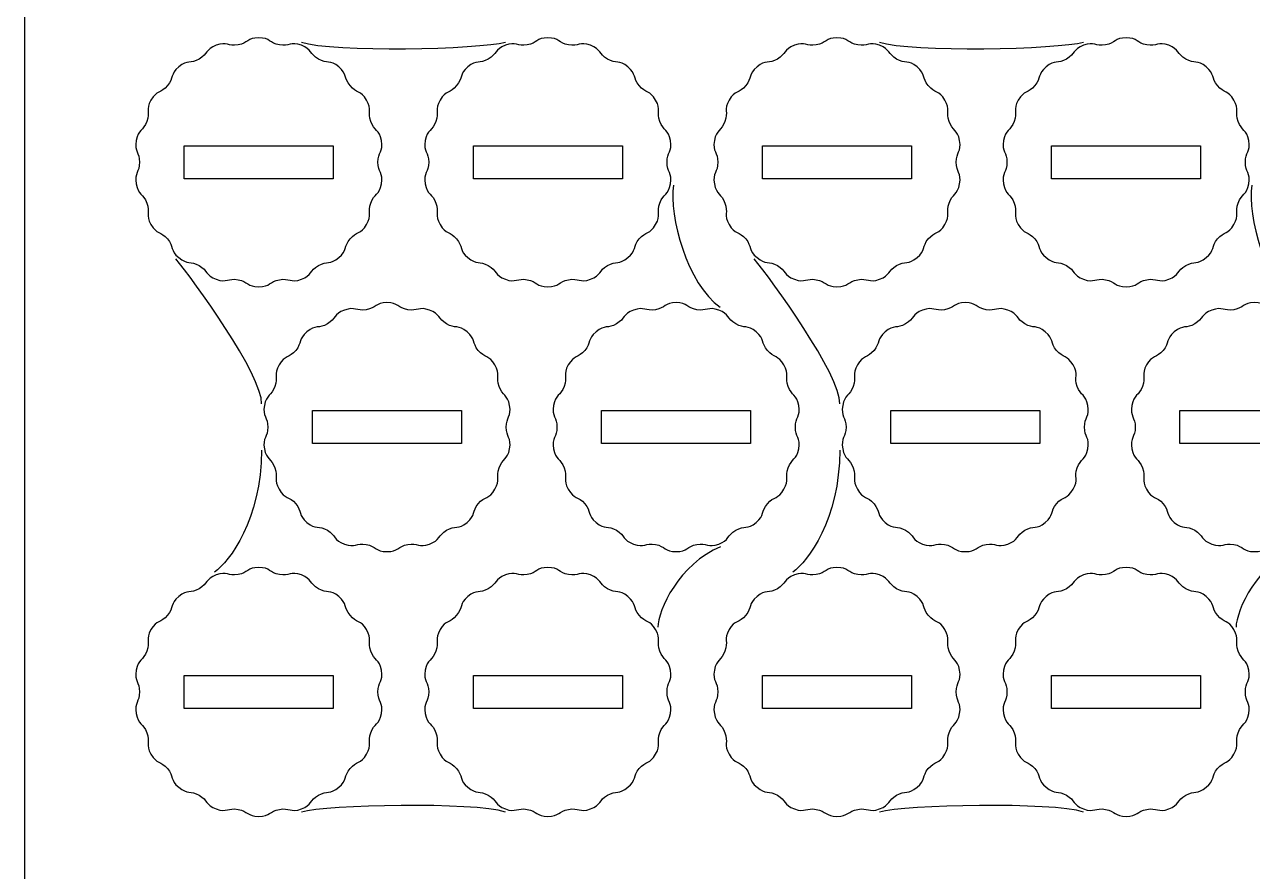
# Model space of a CAD drawing. Extents: x 0 to 250, y 0 to 300.
# Drawn here: x 0 to 115.4, y 89.5 to 169.1 of the extents above; entities that cross this region are included whole.
import ezdxf

# ---------------------------------------------------------------- set-up
doc = ezdxf.new("R2010")
doc.units = 0
doc.header["$MEASUREMENT"] = 0
doc.layers.add('DEFAULT', color=7, linetype='CONTINUOUS')

msp = doc.modelspace()

# ---------------------------------------------------------------- linework, layer by layer
at = {"layer": 'DEFAULT', "color": 1}
for points in [[(29.05, 154.61), (15.05, 154.61), (15.05, 157.71), (29.05, 157.71)], [(56.21, 154.61), (42.21, 154.61), (42.21, 157.71), (56.21, 157.71)], [(83.37, 154.61), (69.37, 154.61), (69.37, 157.71), (83.37, 157.71)], [(110.52, 154.61), (96.52, 154.61), (96.52, 157.71), (110.52, 157.71)], [(41.1, 129.73), (27.1, 129.73), (27.1, 132.83), (41.1, 132.83)], [(68.25, 129.73), (54.25, 129.73), (54.25, 132.83), (68.25, 132.83)], [(95.41, 129.73), (81.41, 129.73), (81.41, 132.83), (95.41, 132.83)], [(122.57, 129.73), (108.57, 129.73), (108.57, 132.83), (122.57, 132.83)], [(29.05, 104.86), (15.05, 104.86), (15.05, 107.96), (29.05, 107.96)], [(56.21, 104.86), (42.21, 104.86), (42.21, 107.96), (56.21, 107.96)], [(83.37, 104.86), (69.37, 104.86), (69.37, 107.96), (83.37, 107.96)], [(110.52, 104.86), (96.52, 104.86), (96.52, 107.96), (110.52, 107.96)]]:
    msp.add_lwpolyline(points, close=True, dxfattribs=at)
for points, knots in [([(240.05, 0.05), (163.38, 0.05), (86.72, 0.05), (10.05, 0.05), (4.53, 0.05), (0.05, 4.53), (0.05, 10.05), (0.05, 103.38), (0.05, 196.72), (0.05, 290.05), (0.05, 295.57), (4.53, 300.05), (10.05, 300.05), (86.72, 300.05), (163.38, 300.05), (240.05, 300.05), (245.57, 300.05), (250.05, 295.57), (250.05, 290.05), (250.05, 196.72), (250.05, 103.38), (250.05, 10.05), (250.05, 4.53), (245.57, 0.05), (240.05, 0.05)], [0, 0, 0, 0, 651.968, 651.968, 651.968, 652.968, 652.968, 652.968, 1446.668, 1446.668, 1446.668, 1447.668, 1447.668, 1447.668, 2099.636, 2099.636, 2099.636, 2100.636, 2100.636, 2100.636, 2894.336, 2894.336, 2894.336, 2895.336, 2895.336, 2895.336, 2895.336]), ([(33.24, 156.16), (33.24, 155.2), (33.75, 155.19), (33.57, 154.13), (33.38, 153.07), (32.9, 153.23), (32.57, 152.33), (32.24, 151.43), (32.72, 151.24), (32.18, 150.31), (31.64, 149.38), (31.24, 149.69), (30.62, 148.96), (30.01, 148.23), (30.39, 147.89), (29.56, 147.2), (28.74, 146.51), (28.47, 146.94), (27.65, 146.46), (26.82, 145.98), (27.06, 145.54), (26.05, 145.17), (25.04, 144.8), (24.93, 145.3), (23.99, 145.13), (23.05, 144.97), (23.12, 144.46), (22.05, 144.46), (20.97, 144.46), (21.05, 144.97), (20.1, 145.13), (19.16, 145.3), (19.06, 144.8), (18.05, 145.17), (17.04, 145.54), (17.28, 145.98), (16.45, 146.46), (15.62, 146.94), (15.35, 146.51), (14.53, 147.2), (13.71, 147.89), (14.08, 148.23), (13.47, 148.96), (12.86, 149.69), (12.46, 149.38), (11.92, 150.31), (11.38, 151.24), (11.86, 151.43), (11.53, 152.33), (11.2, 153.23), (10.72, 153.07), (10.53, 154.13), (10.35, 155.19), (10.85, 155.2), (10.85, 156.16), (10.85, 157.11), (10.35, 157.13), (10.53, 158.19), (10.72, 159.25), (11.2, 159.09), (11.53, 159.99), (11.86, 160.89), (11.38, 161.07), (11.92, 162), (12.46, 162.94), (12.86, 162.62), (13.47, 163.36), (14.08, 164.09), (13.71, 164.42), (14.53, 165.12), (15.35, 165.81), (15.62, 165.38), (16.45, 165.85), (17.28, 166.33), (17.04, 166.78), (18.05, 167.15), (19.06, 167.51), (19.16, 167.02), (20.1, 167.18), (21.05, 167.35), (20.97, 167.85), (22.05, 167.85), (23.12, 167.85), (23.05, 167.35), (23.99, 167.18), (24.93, 167.02), (25.04, 167.51), (26.05, 167.15), (27.06, 166.78), (26.82, 166.33), (27.65, 165.85), (28.47, 165.38), (28.74, 165.81), (29.56, 165.12), (30.39, 164.42), (30.01, 164.09), (30.62, 163.36), (31.24, 162.62), (31.64, 162.94), (32.18, 162), (32.72, 161.07), (32.24, 160.89), (32.57, 159.99), (32.9, 159.09), (33.38, 159.25), (33.57, 158.19), (33.75, 157.13), (33.24, 157.11), (33.24, 156.16)], [1, 1, 1, 1, 2, 2, 2, 3, 3, 3, 4, 4, 4, 5, 5, 5, 6, 6, 6, 7, 7, 7, 8, 8, 8, 9, 9, 9, 10, 10, 10, 11, 11, 11, 12, 12, 12, 13.01, 13.01, 13.01, 14.01, 14.01, 14.01, 15.01, 15.01, 15.01, 16.01, 16.01, 16.01, 17.01, 17.01, 17.01, 18.01, 18.01, 18.01, 19.01, 19.01, 19.01, 20.01, 20.01, 20.01, 21.01, 21.01, 21.01, 22.01, 22.01, 22.01, 23.01, 23.01, 23.01, 24.01, 24.01, 24.01, 25.01, 25.01, 25.01, 26.01, 26.01, 26.01, 27.01, 27.01, 27.01, 28.01, 28.01, 28.01, 29.01, 29.01, 29.01, 30.01, 30.01, 30.01, 31.01, 31.01, 31.01, 32.01, 32.01, 32.01, 33.01, 33.01, 33.01, 34.01, 34.01, 34.01, 35.01, 35.01, 35.01, 36.01, 36.01, 36.01, 37.01, 37.01, 37.01, 37.01]), ([(60.4, 156.16), (60.4, 155.2), (60.91, 155.19), (60.72, 154.13), (60.54, 153.07), (60.05, 153.23), (59.73, 152.33), (59.4, 151.43), (59.87, 151.24), (59.33, 150.31), (58.8, 149.38), (58.4, 149.69), (57.78, 148.96), (57.17, 148.23), (57.55, 147.89), (56.72, 147.2), (55.9, 146.51), (55.63, 146.94), (54.8, 146.46), (53.98, 145.98), (54.22, 145.54), (53.21, 145.17), (52.2, 144.8), (52.09, 145.3), (51.15, 145.13), (50.21, 144.97), (50.28, 144.46), (49.21, 144.46), (48.13, 144.46), (48.2, 144.97), (47.26, 145.13), (46.32, 145.3), (46.22, 144.8), (45.21, 145.17), (44.2, 145.54), (44.44, 145.98), (43.61, 146.46), (42.78, 146.94), (42.51, 146.51), (41.69, 147.2), (40.87, 147.89), (41.24, 148.23), (40.63, 148.96), (40.02, 149.69), (39.62, 149.38), (39.08, 150.31), (38.54, 151.24), (39.01, 151.43), (38.69, 152.33), (38.36, 153.23), (37.87, 153.07), (37.69, 154.13), (37.5, 155.19), (38.01, 155.2), (38.01, 156.16), (38.01, 157.11), (37.5, 157.13), (37.69, 158.19), (37.87, 159.25), (38.36, 159.09), (38.69, 159.99), (39.01, 160.89), (38.54, 161.07), (39.08, 162), (39.62, 162.94), (40.02, 162.62), (40.63, 163.36), (41.24, 164.09), (40.87, 164.42), (41.69, 165.12), (42.51, 165.81), (42.78, 165.38), (43.61, 165.85), (44.44, 166.33), (44.2, 166.78), (45.21, 167.15), (46.22, 167.51), (46.32, 167.02), (47.26, 167.18), (48.2, 167.35), (48.13, 167.85), (49.21, 167.85), (50.28, 167.85), (50.21, 167.35), (51.15, 167.18), (52.09, 167.02), (52.2, 167.51), (53.21, 167.15), (54.22, 166.78), (53.98, 166.33), (54.8, 165.85), (55.63, 165.38), (55.9, 165.81), (56.72, 165.12), (57.55, 164.42), (57.17, 164.09), (57.78, 163.36), (58.4, 162.62), (58.8, 162.94), (59.33, 162), (59.87, 161.07), (59.4, 160.89), (59.73, 159.99), (60.05, 159.09), (60.54, 159.25), (60.72, 158.19), (60.91, 157.13), (60.4, 157.11), (60.4, 156.16)], [1, 1, 1, 1, 2, 2, 2, 3, 3, 3, 4, 4, 4, 5, 5, 5, 6, 6, 6, 7, 7, 7, 8, 8, 8, 9, 9, 9, 10, 10, 10, 11, 11, 11, 12, 12, 12, 13.01, 13.01, 13.01, 14.01, 14.01, 14.01, 15.01, 15.01, 15.01, 16.01, 16.01, 16.01, 17.01, 17.01, 17.01, 18.01, 18.01, 18.01, 19.01, 19.01, 19.01, 20.01, 20.01, 20.01, 21.01, 21.01, 21.01, 22.01, 22.01, 22.01, 23.01, 23.01, 23.01, 24.01, 24.01, 24.01, 25.01, 25.01, 25.01, 26.01, 26.01, 26.01, 27.01, 27.01, 27.01, 28.01, 28.01, 28.01, 29.01, 29.01, 29.01, 30.01, 30.01, 30.01, 31.01, 31.01, 31.01, 32.01, 32.01, 32.01, 33.01, 33.01, 33.01, 34.01, 34.01, 34.01, 35.01, 35.01, 35.01, 36.01, 36.01, 36.01, 37.01, 37.01, 37.01, 37.01]), ([(87.56, 156.16), (87.56, 155.2), (88.07, 155.19), (87.88, 154.13), (87.7, 153.07), (87.21, 153.23), (86.89, 152.33), (86.56, 151.43), (87.03, 151.24), (86.49, 150.31), (85.96, 149.38), (85.56, 149.69), (84.94, 148.96), (84.33, 148.23), (84.71, 147.89), (83.88, 147.2), (83.06, 146.51), (82.79, 146.94), (81.96, 146.46), (81.13, 145.98), (81.37, 145.54), (80.36, 145.17), (79.36, 144.8), (79.25, 145.3), (78.31, 145.13), (77.37, 144.97), (77.44, 144.46), (76.36, 144.46), (75.29, 144.46), (75.36, 144.97), (74.42, 145.13), (73.48, 145.3), (73.38, 144.8), (72.36, 145.17), (71.35, 145.54), (71.59, 145.98), (70.77, 146.46), (69.94, 146.94), (69.67, 146.51), (68.85, 147.2), (68.02, 147.89), (68.4, 148.23), (67.79, 148.96), (67.17, 149.69), (66.78, 149.38), (66.24, 150.31), (65.7, 151.24), (66.17, 151.43), (65.84, 152.33), (65.52, 153.23), (65.03, 153.07), (64.85, 154.13), (64.66, 155.19), (65.17, 155.2), (65.17, 156.16), (65.17, 157.11), (64.66, 157.13), (64.85, 158.19), (65.03, 159.25), (65.52, 159.09), (65.84, 159.99), (66.17, 160.89), (65.7, 161.07), (66.24, 162), (66.78, 162.94), (67.17, 162.62), (67.79, 163.36), (68.4, 164.09), (68.02, 164.42), (68.85, 165.12), (69.67, 165.81), (69.94, 165.38), (70.77, 165.85), (71.59, 166.33), (71.35, 166.78), (72.36, 167.15), (73.38, 167.51), (73.48, 167.02), (74.42, 167.18), (75.36, 167.35), (75.29, 167.85), (76.36, 167.85), (77.44, 167.85), (77.37, 167.35), (78.31, 167.18), (79.25, 167.02), (79.36, 167.51), (80.36, 167.15), (81.37, 166.78), (81.13, 166.33), (81.96, 165.85), (82.79, 165.38), (83.06, 165.81), (83.88, 165.12), (84.71, 164.42), (84.33, 164.09), (84.94, 163.36), (85.56, 162.62), (85.96, 162.94), (86.49, 162), (87.03, 161.07), (86.56, 160.89), (86.89, 159.99), (87.21, 159.09), (87.7, 159.25), (87.88, 158.19), (88.07, 157.13), (87.56, 157.11), (87.56, 156.16)], [1, 1, 1, 1, 2, 2, 2, 3, 3, 3, 4, 4, 4, 5, 5, 5, 6, 6, 6, 7, 7, 7, 8, 8, 8, 9, 9, 9, 10, 10, 10, 11, 11, 11, 12, 12, 12, 13.01, 13.01, 13.01, 14.01, 14.01, 14.01, 15.01, 15.01, 15.01, 16.01, 16.01, 16.01, 17.01, 17.01, 17.01, 18.01, 18.01, 18.01, 19.01, 19.01, 19.01, 20.01, 20.01, 20.01, 21.01, 21.01, 21.01, 22.01, 22.01, 22.01, 23.01, 23.01, 23.01, 24.01, 24.01, 24.01, 25.01, 25.01, 25.01, 26.01, 26.01, 26.01, 27.01, 27.01, 27.01, 28.01, 28.01, 28.01, 29.01, 29.01, 29.01, 30.01, 30.01, 30.01, 31.01, 31.01, 31.01, 32.01, 32.01, 32.01, 33.01, 33.01, 33.01, 34.01, 34.01, 34.01, 35.01, 35.01, 35.01, 36.01, 36.01, 36.01, 37.01, 37.01, 37.01, 37.01]), ([(114.72, 156.16), (114.72, 155.2), (115.23, 155.19), (115.04, 154.13), (114.85, 153.07), (114.37, 153.23), (114.05, 152.33), (113.72, 151.43), (114.19, 151.24), (113.65, 150.31), (113.11, 149.38), (112.72, 149.69), (112.1, 148.96), (111.49, 148.23), (111.87, 147.89), (111.04, 147.2), (110.22, 146.51), (109.95, 146.94), (109.12, 146.46), (108.29, 145.98), (108.53, 145.54), (107.52, 145.17), (106.51, 144.8), (106.41, 145.3), (105.47, 145.13), (104.52, 144.97), (104.6, 144.46), (103.52, 144.46), (102.45, 144.46), (102.52, 144.97), (101.58, 145.13), (100.64, 145.3), (100.53, 144.8), (99.52, 145.17), (98.51, 145.54), (98.75, 145.98), (97.92, 146.46), (97.1, 146.94), (96.83, 146.51), (96.01, 147.2), (95.18, 147.89), (95.56, 148.23), (94.95, 148.96), (94.33, 149.69), (93.93, 149.38), (93.39, 150.31), (92.86, 151.24), (93.33, 151.43), (93, 152.33), (92.68, 153.23), (92.19, 153.07), (92.01, 154.13), (91.82, 155.19), (92.33, 155.2), (92.33, 156.16), (92.33, 157.11), (91.82, 157.13), (92.01, 158.19), (92.19, 159.25), (92.68, 159.09), (93, 159.99), (93.33, 160.89), (92.86, 161.07), (93.39, 162), (93.93, 162.94), (94.33, 162.62), (94.95, 163.36), (95.56, 164.09), (95.18, 164.42), (96.01, 165.12), (96.83, 165.81), (97.1, 165.38), (97.92, 165.85), (98.75, 166.33), (98.51, 166.78), (99.52, 167.15), (100.53, 167.51), (100.64, 167.02), (101.58, 167.18), (102.52, 167.35), (102.45, 167.85), (103.52, 167.85), (104.6, 167.85), (104.52, 167.35), (105.47, 167.18), (106.41, 167.02), (106.51, 167.51), (107.52, 167.15), (108.53, 166.78), (108.29, 166.33), (109.12, 165.85), (109.95, 165.38), (110.22, 165.81), (111.04, 165.12), (111.87, 164.42), (111.49, 164.09), (112.1, 163.36), (112.72, 162.62), (113.11, 162.94), (113.65, 162), (114.19, 161.07), (113.72, 160.89), (114.05, 159.99), (114.37, 159.09), (114.85, 159.25), (115.04, 158.19), (115.23, 157.13), (114.72, 157.11), (114.72, 156.16)], [1, 1, 1, 1, 2, 2, 2, 3, 3, 3, 4, 4, 4, 5, 5, 5, 6, 6, 6, 7, 7, 7, 8, 8, 8, 9, 9, 9, 10, 10, 10, 11, 11, 11, 12, 12, 12, 13.01, 13.01, 13.01, 14.01, 14.01, 14.01, 15.01, 15.01, 15.01, 16.01, 16.01, 16.01, 17.01, 17.01, 17.01, 18.01, 18.01, 18.01, 19.01, 19.01, 19.01, 20.01, 20.01, 20.01, 21.01, 21.01, 21.01, 22.01, 22.01, 22.01, 23.01, 23.01, 23.01, 24.01, 24.01, 24.01, 25.01, 25.01, 25.01, 26.01, 26.01, 26.01, 27.01, 27.01, 27.01, 28.01, 28.01, 28.01, 29.01, 29.01, 29.01, 30.01, 30.01, 30.01, 31.01, 31.01, 31.01, 32.01, 32.01, 32.01, 33.01, 33.01, 33.01, 34.01, 34.01, 34.01, 35.01, 35.01, 35.01, 36.01, 36.01, 36.01, 37.01, 37.01, 37.01, 37.01]), ([(45.29, 131.28), (45.29, 130.33), (45.8, 130.31), (45.61, 129.25), (45.43, 128.19), (44.94, 128.35), (44.62, 127.45), (44.29, 126.55), (44.76, 126.37), (44.22, 125.44), (43.69, 124.5), (43.29, 124.82), (42.67, 124.09), (42.06, 123.35), (42.44, 123.02), (41.61, 122.32), (40.79, 121.63), (40.52, 122.07), (39.69, 121.59), (38.86, 121.11), (39.1, 120.66), (38.09, 120.3), (37.09, 119.92), (36.98, 120.42), (36.04, 120.26), (35.1, 120.09), (35.17, 119.59), (34.09, 119.59), (33.02, 119.59), (33.09, 120.09), (32.15, 120.26), (31.21, 120.42), (31.11, 119.92), (30.09, 120.29), (29.08, 120.66), (29.32, 121.11), (28.5, 121.59), (27.67, 122.07), (27.4, 121.63), (26.58, 122.32), (25.75, 123.02), (26.13, 123.35), (25.52, 124.09), (24.9, 124.82), (24.51, 124.5), (23.97, 125.44), (23.43, 126.37), (23.9, 126.55), (23.57, 127.45), (23.25, 128.35), (22.76, 128.19), (22.58, 129.25), (22.39, 130.31), (22.9, 130.33), (22.9, 131.28), (22.9, 132.24), (22.39, 132.25), (22.58, 133.31), (22.76, 134.37), (23.25, 134.21), (23.57, 135.11), (23.9, 136.01), (23.43, 136.2), (23.97, 137.13), (24.51, 138.06), (24.9, 137.75), (25.52, 138.48), (26.13, 139.21), (25.75, 139.55), (26.58, 140.24), (27.4, 140.93), (27.67, 140.5), (28.5, 140.98), (29.32, 141.46), (29.08, 141.91), (30.09, 142.27), (31.11, 142.64), (31.21, 142.14), (32.15, 142.31), (33.09, 142.47), (33.02, 142.98), (34.09, 142.98), (35.17, 142.98), (35.1, 142.47), (36.04, 142.31), (36.98, 142.14), (37.09, 142.64), (38.09, 142.27), (39.1, 141.91), (38.86, 141.46), (39.69, 140.98), (40.52, 140.5), (40.79, 140.93), (41.61, 140.24), (42.44, 139.55), (42.06, 139.21), (42.67, 138.48), (43.29, 137.75), (43.69, 138.06), (44.22, 137.13), (44.76, 136.2), (44.29, 136.01), (44.62, 135.11), (44.94, 134.21), (45.43, 134.37), (45.61, 133.31), (45.8, 132.25), (45.29, 132.24), (45.29, 131.28)], [1, 1, 1, 1, 2, 2, 2, 3, 3, 3, 4, 4, 4, 5, 5, 5, 6, 6, 6, 7, 7, 7, 8, 8, 8, 9, 9, 9, 10, 10, 10, 11, 11, 11, 12, 12, 12, 13.01, 13.01, 13.01, 14.01, 14.01, 14.01, 15.01, 15.01, 15.01, 16.01, 16.01, 16.01, 17.01, 17.01, 17.01, 18.01, 18.01, 18.01, 19.01, 19.01, 19.01, 20.01, 20.01, 20.01, 21.01, 21.01, 21.01, 22.01, 22.01, 22.01, 23.01, 23.01, 23.01, 24.01, 24.01, 24.01, 25.01, 25.01, 25.01, 26.01, 26.01, 26.01, 27.01, 27.01, 27.01, 28.01, 28.01, 28.01, 29.01, 29.01, 29.01, 30.01, 30.01, 30.01, 31.01, 31.01, 31.01, 32.01, 32.01, 32.01, 33.01, 33.01, 33.01, 34.01, 34.01, 34.01, 35.01, 35.01, 35.01, 36.01, 36.01, 36.01, 37.01, 37.01, 37.01, 37.01]), ([(72.45, 131.28), (72.45, 130.33), (72.96, 130.31), (72.77, 129.25), (72.58, 128.19), (72.1, 128.35), (71.78, 127.45), (71.45, 126.55), (71.92, 126.37), (71.38, 125.44), (70.84, 124.5), (70.45, 124.82), (69.83, 124.09), (69.21, 123.35), (69.6, 123.02), (68.77, 122.32), (67.95, 121.63), (67.68, 122.07), (66.85, 121.59), (66.02, 121.11), (66.26, 120.66), (65.25, 120.3), (64.24, 119.92), (64.14, 120.42), (63.2, 120.26), (62.25, 120.09), (62.33, 119.59), (61.25, 119.59), (60.18, 119.59), (60.25, 120.09), (59.31, 120.26), (58.37, 120.42), (58.26, 119.92), (57.25, 120.29), (56.24, 120.66), (56.48, 121.11), (55.65, 121.59), (54.83, 122.07), (54.56, 121.63), (53.73, 122.32), (52.91, 123.02), (53.29, 123.35), (52.68, 124.09), (52.06, 124.82), (51.66, 124.5), (51.12, 125.44), (50.59, 126.37), (51.06, 126.55), (50.73, 127.45), (50.4, 128.35), (49.92, 128.19), (49.74, 129.25), (49.55, 130.31), (50.06, 130.33), (50.06, 131.28), (50.06, 132.24), (49.55, 132.25), (49.74, 133.31), (49.92, 134.37), (50.4, 134.21), (50.73, 135.11), (51.06, 136.01), (50.59, 136.2), (51.12, 137.13), (51.66, 138.06), (52.06, 137.75), (52.68, 138.48), (53.29, 139.21), (52.91, 139.55), (53.73, 140.24), (54.56, 140.93), (54.83, 140.5), (55.65, 140.98), (56.48, 141.46), (56.24, 141.91), (57.25, 142.27), (58.26, 142.64), (58.37, 142.14), (59.31, 142.31), (60.25, 142.47), (60.18, 142.98), (61.25, 142.98), (62.33, 142.98), (62.25, 142.47), (63.2, 142.31), (64.14, 142.14), (64.24, 142.64), (65.25, 142.27), (66.26, 141.91), (66.02, 141.46), (66.85, 140.98), (67.68, 140.5), (67.95, 140.93), (68.77, 140.24), (69.6, 139.55), (69.21, 139.21), (69.83, 138.48), (70.45, 137.75), (70.84, 138.06), (71.38, 137.13), (71.92, 136.2), (71.45, 136.01), (71.78, 135.11), (72.1, 134.21), (72.58, 134.37), (72.77, 133.31), (72.96, 132.25), (72.45, 132.24), (72.45, 131.28)], [1, 1, 1, 1, 2, 2, 2, 3, 3, 3, 4, 4, 4, 5, 5, 5, 6, 6, 6, 7, 7, 7, 8, 8, 8, 9, 9, 9, 10, 10, 10, 11, 11, 11, 12, 12, 12, 13.01, 13.01, 13.01, 14.01, 14.01, 14.01, 15.01, 15.01, 15.01, 16.01, 16.01, 16.01, 17.01, 17.01, 17.01, 18.01, 18.01, 18.01, 19.01, 19.01, 19.01, 20.01, 20.01, 20.01, 21.01, 21.01, 21.01, 22.01, 22.01, 22.01, 23.01, 23.01, 23.01, 24.01, 24.01, 24.01, 25.01, 25.01, 25.01, 26.01, 26.01, 26.01, 27.01, 27.01, 27.01, 28.01, 28.01, 28.01, 29.01, 29.01, 29.01, 30.01, 30.01, 30.01, 31.01, 31.01, 31.01, 32.01, 32.01, 32.01, 33.01, 33.01, 33.01, 34.01, 34.01, 34.01, 35.01, 35.01, 35.01, 36.01, 36.01, 36.01, 37.01, 37.01, 37.01, 37.01]), ([(99.61, 131.28), (99.61, 130.33), (100.12, 130.31), (99.93, 129.25), (99.74, 128.19), (99.26, 128.35), (98.93, 127.45), (98.61, 126.55), (99.08, 126.37), (98.54, 125.44), (98, 124.5), (97.6, 124.82), (96.99, 124.09), (96.37, 123.35), (96.75, 123.02), (95.93, 122.32), (95.11, 121.63), (94.84, 122.07), (94.01, 121.59), (93.18, 121.11), (93.42, 120.66), (92.41, 120.3), (91.4, 119.92), (91.3, 120.42), (90.36, 120.26), (89.41, 120.09), (89.49, 119.59), (88.41, 119.59), (87.34, 119.59), (87.41, 120.09), (86.47, 120.26), (85.53, 120.42), (85.42, 119.92), (84.41, 120.29), (83.4, 120.66), (83.64, 121.11), (82.81, 121.59), (81.99, 122.07), (81.72, 121.63), (80.89, 122.32), (80.07, 123.02), (80.45, 123.35), (79.84, 124.09), (79.22, 124.82), (78.82, 124.5), (78.28, 125.44), (77.75, 126.37), (78.22, 126.55), (77.89, 127.45), (77.56, 128.35), (77.08, 128.19), (76.9, 129.25), (76.71, 130.31), (77.22, 130.33), (77.22, 131.28), (77.22, 132.24), (76.71, 132.25), (76.9, 133.31), (77.08, 134.37), (77.56, 134.21), (77.89, 135.11), (78.22, 136.01), (77.75, 136.2), (78.28, 137.13), (78.82, 138.06), (79.22, 137.75), (79.84, 138.48), (80.45, 139.21), (80.07, 139.55), (80.89, 140.24), (81.72, 140.93), (81.99, 140.5), (82.81, 140.98), (83.64, 141.46), (83.4, 141.91), (84.41, 142.27), (85.42, 142.64), (85.53, 142.14), (86.47, 142.31), (87.41, 142.47), (87.34, 142.98), (88.41, 142.98), (89.49, 142.98), (89.41, 142.47), (90.36, 142.31), (91.3, 142.14), (91.4, 142.64), (92.41, 142.27), (93.42, 141.91), (93.18, 141.46), (94.01, 140.98), (94.84, 140.5), (95.11, 140.93), (95.93, 140.24), (96.75, 139.55), (96.37, 139.21), (96.99, 138.48), (97.6, 137.75), (98, 138.06), (98.54, 137.13), (99.08, 136.2), (98.61, 136.01), (98.93, 135.11), (99.26, 134.21), (99.74, 134.37), (99.93, 133.31), (100.12, 132.25), (99.61, 132.24), (99.61, 131.28)], [1, 1, 1, 1, 2, 2, 2, 3, 3, 3, 4, 4, 4, 5, 5, 5, 6, 6, 6, 7, 7, 7, 8, 8, 8, 9, 9, 9, 10, 10, 10, 11, 11, 11, 12, 12, 12, 13.01, 13.01, 13.01, 14.01, 14.01, 14.01, 15.01, 15.01, 15.01, 16.01, 16.01, 16.01, 17.01, 17.01, 17.01, 18.01, 18.01, 18.01, 19.01, 19.01, 19.01, 20.01, 20.01, 20.01, 21.01, 21.01, 21.01, 22.01, 22.01, 22.01, 23.01, 23.01, 23.01, 24.01, 24.01, 24.01, 25.01, 25.01, 25.01, 26.01, 26.01, 26.01, 27.01, 27.01, 27.01, 28.01, 28.01, 28.01, 29.01, 29.01, 29.01, 30.01, 30.01, 30.01, 31.01, 31.01, 31.01, 32.01, 32.01, 32.01, 33.01, 33.01, 33.01, 34.01, 34.01, 34.01, 35.01, 35.01, 35.01, 36.01, 36.01, 36.01, 37.01, 37.01, 37.01, 37.01]), ([(126.77, 131.28), (126.77, 130.33), (127.28, 130.31), (127.09, 129.25), (126.9, 128.19), (126.42, 128.35), (126.09, 127.45), (125.77, 126.55), (126.24, 126.37), (125.7, 125.44), (125.16, 124.5), (124.76, 124.82), (124.15, 124.09), (123.53, 123.35), (123.91, 123.02), (123.09, 122.32), (122.27, 121.63), (122, 122.07), (121.17, 121.59), (120.34, 121.11), (120.58, 120.66), (119.57, 120.3), (118.56, 119.92), (118.46, 120.42), (117.51, 120.26), (116.57, 120.09), (116.65, 119.59), (115.57, 119.59), (114.5, 119.59), (114.57, 120.09), (113.63, 120.26), (112.68, 120.42), (112.58, 119.92), (111.57, 120.29), (110.56, 120.66), (110.8, 121.11), (109.97, 121.59), (109.15, 122.07), (108.88, 121.63), (108.05, 122.32), (107.23, 123.02), (107.61, 123.35), (106.99, 124.09), (106.38, 124.82), (105.98, 124.5), (105.44, 125.44), (104.91, 126.37), (105.38, 126.55), (105.05, 127.45), (104.72, 128.35), (104.24, 128.19), (104.06, 129.25), (103.87, 130.31), (104.38, 130.33), (104.38, 131.28), (104.38, 132.24), (103.87, 132.25), (104.06, 133.31), (104.24, 134.37), (104.72, 134.21), (105.05, 135.11), (105.38, 136.01), (104.91, 136.2), (105.44, 137.13), (105.98, 138.06), (106.38, 137.75), (106.99, 138.48), (107.61, 139.21), (107.23, 139.55), (108.05, 140.24), (108.88, 140.93), (109.15, 140.5), (109.97, 140.98), (110.8, 141.46), (110.56, 141.91), (111.57, 142.27), (112.58, 142.64), (112.68, 142.14), (113.63, 142.31), (114.57, 142.47), (114.5, 142.98), (115.57, 142.98), (116.65, 142.98), (116.57, 142.47), (117.51, 142.31), (118.46, 142.14), (118.56, 142.64), (119.57, 142.27), (120.58, 141.91), (120.34, 141.46), (121.17, 140.98), (122, 140.5), (122.27, 140.93), (123.09, 140.24), (123.91, 139.55), (123.53, 139.21), (124.15, 138.48), (124.76, 137.75), (125.16, 138.06), (125.7, 137.13), (126.24, 136.2), (125.77, 136.01), (126.09, 135.11), (126.42, 134.21), (126.9, 134.37), (127.09, 133.31), (127.28, 132.25), (126.77, 132.24), (126.77, 131.28)], [1, 1, 1, 1, 2, 2, 2, 3, 3, 3, 4, 4, 4, 5, 5, 5, 6, 6, 6, 7, 7, 7, 8, 8, 8, 9, 9, 9, 10, 10, 10, 11, 11, 11, 12, 12, 12, 13.01, 13.01, 13.01, 14.01, 14.01, 14.01, 15.01, 15.01, 15.01, 16.01, 16.01, 16.01, 17.01, 17.01, 17.01, 18.01, 18.01, 18.01, 19.01, 19.01, 19.01, 20.01, 20.01, 20.01, 21.01, 21.01, 21.01, 22.01, 22.01, 22.01, 23.01, 23.01, 23.01, 24.01, 24.01, 24.01, 25.01, 25.01, 25.01, 26.01, 26.01, 26.01, 27.01, 27.01, 27.01, 28.01, 28.01, 28.01, 29.01, 29.01, 29.01, 30.01, 30.01, 30.01, 31.01, 31.01, 31.01, 32.01, 32.01, 32.01, 33.01, 33.01, 33.01, 34.01, 34.01, 34.01, 35.01, 35.01, 35.01, 36.01, 36.01, 36.01, 37.01, 37.01, 37.01, 37.01]), ([(33.24, 106.41), (33.24, 105.45), (33.75, 105.44), (33.57, 104.38), (33.38, 103.32), (32.9, 103.48), (32.57, 102.58), (32.24, 101.68), (32.72, 101.49), (32.18, 100.56), (31.64, 99.63), (31.24, 99.94), (30.62, 99.21), (30.01, 98.48), (30.39, 98.14), (29.56, 97.45), (28.74, 96.76), (28.47, 97.19), (27.65, 96.71), (26.82, 96.24), (27.06, 95.79), (26.05, 95.42), (25.04, 95.05), (24.93, 95.55), (23.99, 95.38), (23.05, 95.22), (23.12, 94.72), (22.05, 94.72), (20.97, 94.72), (21.05, 95.22), (20.1, 95.38), (19.16, 95.55), (19.06, 95.05), (18.05, 95.42), (17.04, 95.79), (17.28, 96.24), (16.45, 96.71), (15.62, 97.19), (15.35, 96.76), (14.53, 97.45), (13.71, 98.14), (14.08, 98.48), (13.47, 99.21), (12.86, 99.94), (12.46, 99.63), (11.92, 100.56), (11.38, 101.49), (11.86, 101.68), (11.53, 102.58), (11.2, 103.48), (10.72, 103.32), (10.53, 104.38), (10.35, 105.44), (10.85, 105.45), (10.85, 106.41), (10.85, 107.37), (10.35, 107.38), (10.53, 108.44), (10.72, 109.5), (11.2, 109.34), (11.53, 110.24), (11.86, 111.14), (11.38, 111.32), (11.92, 112.26), (12.46, 113.19), (12.86, 112.87), (13.47, 113.61), (14.08, 114.34), (13.71, 114.68), (14.53, 115.37), (15.35, 116.06), (15.62, 115.63), (16.45, 116.1), (17.28, 116.58), (17.04, 117.03), (18.05, 117.4), (19.06, 117.77), (19.16, 117.27), (20.1, 117.43), (21.05, 117.6), (20.97, 118.1), (22.05, 118.1), (23.12, 118.1), (23.05, 117.6), (23.99, 117.43), (24.93, 117.27), (25.04, 117.77), (26.05, 117.4), (27.06, 117.03), (26.82, 116.58), (27.65, 116.1), (28.47, 115.63), (28.74, 116.06), (29.56, 115.37), (30.39, 114.68), (30.01, 114.34), (30.62, 113.61), (31.24, 112.87), (31.64, 113.19), (32.18, 112.26), (32.72, 111.32), (32.24, 111.14), (32.57, 110.24), (32.9, 109.34), (33.38, 109.5), (33.57, 108.44), (33.75, 107.38), (33.24, 107.37), (33.24, 106.41)], [1, 1, 1, 1, 2, 2, 2, 3, 3, 3, 4, 4, 4, 5, 5, 5, 6, 6, 6, 7, 7, 7, 8, 8, 8, 9, 9, 9, 10, 10, 10, 11, 11, 11, 12, 12, 12, 13.01, 13.01, 13.01, 14.01, 14.01, 14.01, 15.01, 15.01, 15.01, 16.01, 16.01, 16.01, 17.01, 17.01, 17.01, 18.01, 18.01, 18.01, 19.01, 19.01, 19.01, 20.01, 20.01, 20.01, 21.01, 21.01, 21.01, 22.01, 22.01, 22.01, 23.01, 23.01, 23.01, 24.01, 24.01, 24.01, 25.01, 25.01, 25.01, 26.01, 26.01, 26.01, 27.01, 27.01, 27.01, 28.01, 28.01, 28.01, 29.01, 29.01, 29.01, 30.01, 30.01, 30.01, 31.01, 31.01, 31.01, 32.01, 32.01, 32.01, 33.01, 33.01, 33.01, 34.01, 34.01, 34.01, 35.01, 35.01, 35.01, 36.01, 36.01, 36.01, 37.01, 37.01, 37.01, 37.01]), ([(60.4, 106.41), (60.4, 105.45), (60.91, 105.44), (60.72, 104.38), (60.54, 103.32), (60.05, 103.48), (59.73, 102.58), (59.4, 101.68), (59.87, 101.49), (59.33, 100.56), (58.8, 99.63), (58.4, 99.94), (57.78, 99.21), (57.17, 98.48), (57.55, 98.14), (56.72, 97.45), (55.9, 96.76), (55.63, 97.19), (54.8, 96.71), (53.98, 96.24), (54.22, 95.79), (53.21, 95.42), (52.2, 95.05), (52.09, 95.55), (51.15, 95.38), (50.21, 95.22), (50.28, 94.72), (49.21, 94.72), (48.13, 94.72), (48.2, 95.22), (47.26, 95.38), (46.32, 95.55), (46.22, 95.05), (45.21, 95.42), (44.2, 95.79), (44.44, 96.24), (43.61, 96.71), (42.78, 97.19), (42.51, 96.76), (41.69, 97.45), (40.87, 98.14), (41.24, 98.48), (40.63, 99.21), (40.02, 99.94), (39.62, 99.63), (39.08, 100.56), (38.54, 101.49), (39.01, 101.68), (38.69, 102.58), (38.36, 103.48), (37.87, 103.32), (37.69, 104.38), (37.5, 105.44), (38.01, 105.45), (38.01, 106.41), (38.01, 107.37), (37.5, 107.38), (37.69, 108.44), (37.87, 109.5), (38.36, 109.34), (38.69, 110.24), (39.01, 111.14), (38.54, 111.32), (39.08, 112.26), (39.62, 113.19), (40.02, 112.87), (40.63, 113.61), (41.24, 114.34), (40.87, 114.68), (41.69, 115.37), (42.51, 116.06), (42.78, 115.63), (43.61, 116.1), (44.44, 116.58), (44.2, 117.03), (45.21, 117.4), (46.22, 117.77), (46.32, 117.27), (47.26, 117.43), (48.2, 117.6), (48.13, 118.1), (49.21, 118.1), (50.28, 118.1), (50.21, 117.6), (51.15, 117.43), (52.09, 117.27), (52.2, 117.77), (53.21, 117.4), (54.22, 117.03), (53.98, 116.58), (54.8, 116.1), (55.63, 115.63), (55.9, 116.06), (56.72, 115.37), (57.55, 114.68), (57.17, 114.34), (57.78, 113.61), (58.4, 112.87), (58.8, 113.19), (59.33, 112.26), (59.87, 111.32), (59.4, 111.14), (59.73, 110.24), (60.05, 109.34), (60.54, 109.5), (60.72, 108.44), (60.91, 107.38), (60.4, 107.37), (60.4, 106.41)], [1, 1, 1, 1, 2, 2, 2, 3, 3, 3, 4, 4, 4, 5, 5, 5, 6, 6, 6, 7, 7, 7, 8, 8, 8, 9, 9, 9, 10, 10, 10, 11, 11, 11, 12, 12, 12, 13.01, 13.01, 13.01, 14.01, 14.01, 14.01, 15.01, 15.01, 15.01, 16.01, 16.01, 16.01, 17.01, 17.01, 17.01, 18.01, 18.01, 18.01, 19.01, 19.01, 19.01, 20.01, 20.01, 20.01, 21.01, 21.01, 21.01, 22.01, 22.01, 22.01, 23.01, 23.01, 23.01, 24.01, 24.01, 24.01, 25.01, 25.01, 25.01, 26.01, 26.01, 26.01, 27.01, 27.01, 27.01, 28.01, 28.01, 28.01, 29.01, 29.01, 29.01, 30.01, 30.01, 30.01, 31.01, 31.01, 31.01, 32.01, 32.01, 32.01, 33.01, 33.01, 33.01, 34.01, 34.01, 34.01, 35.01, 35.01, 35.01, 36.01, 36.01, 36.01, 37.01, 37.01, 37.01, 37.01]), ([(87.56, 106.41), (87.56, 105.45), (88.07, 105.44), (87.88, 104.38), (87.7, 103.32), (87.21, 103.48), (86.89, 102.58), (86.56, 101.68), (87.03, 101.49), (86.49, 100.56), (85.96, 99.63), (85.56, 99.94), (84.94, 99.21), (84.33, 98.48), (84.71, 98.14), (83.88, 97.45), (83.06, 96.76), (82.79, 97.19), (81.96, 96.71), (81.13, 96.24), (81.37, 95.79), (80.36, 95.42), (79.36, 95.05), (79.25, 95.55), (78.31, 95.38), (77.37, 95.22), (77.44, 94.72), (76.36, 94.72), (75.29, 94.72), (75.36, 95.22), (74.42, 95.38), (73.48, 95.55), (73.38, 95.05), (72.36, 95.42), (71.35, 95.79), (71.59, 96.24), (70.77, 96.71), (69.94, 97.19), (69.67, 96.76), (68.85, 97.45), (68.02, 98.14), (68.4, 98.48), (67.79, 99.21), (67.17, 99.94), (66.78, 99.63), (66.24, 100.56), (65.7, 101.49), (66.17, 101.68), (65.84, 102.58), (65.52, 103.48), (65.03, 103.32), (64.85, 104.38), (64.66, 105.44), (65.17, 105.45), (65.17, 106.41), (65.17, 107.37), (64.66, 107.38), (64.85, 108.44), (65.03, 109.5), (65.52, 109.34), (65.84, 110.24), (66.17, 111.14), (65.7, 111.32), (66.24, 112.26), (66.78, 113.19), (67.17, 112.87), (67.79, 113.61), (68.4, 114.34), (68.02, 114.68), (68.85, 115.37), (69.67, 116.06), (69.94, 115.63), (70.77, 116.1), (71.59, 116.58), (71.35, 117.03), (72.36, 117.4), (73.38, 117.77), (73.48, 117.27), (74.42, 117.43), (75.36, 117.6), (75.29, 118.1), (76.36, 118.1), (77.44, 118.1), (77.37, 117.6), (78.31, 117.43), (79.25, 117.27), (79.36, 117.77), (80.36, 117.4), (81.37, 117.03), (81.13, 116.58), (81.96, 116.1), (82.79, 115.63), (83.06, 116.06), (83.88, 115.37), (84.71, 114.68), (84.33, 114.34), (84.94, 113.61), (85.56, 112.87), (85.96, 113.19), (86.49, 112.26), (87.03, 111.32), (86.56, 111.14), (86.89, 110.24), (87.21, 109.34), (87.7, 109.5), (87.88, 108.44), (88.07, 107.38), (87.56, 107.37), (87.56, 106.41)], [1, 1, 1, 1, 2, 2, 2, 3, 3, 3, 4, 4, 4, 5, 5, 5, 6, 6, 6, 7, 7, 7, 8, 8, 8, 9, 9, 9, 10, 10, 10, 11, 11, 11, 12, 12, 12, 13.01, 13.01, 13.01, 14.01, 14.01, 14.01, 15.01, 15.01, 15.01, 16.01, 16.01, 16.01, 17.01, 17.01, 17.01, 18.01, 18.01, 18.01, 19.01, 19.01, 19.01, 20.01, 20.01, 20.01, 21.01, 21.01, 21.01, 22.01, 22.01, 22.01, 23.01, 23.01, 23.01, 24.01, 24.01, 24.01, 25.01, 25.01, 25.01, 26.01, 26.01, 26.01, 27.01, 27.01, 27.01, 28.01, 28.01, 28.01, 29.01, 29.01, 29.01, 30.01, 30.01, 30.01, 31.01, 31.01, 31.01, 32.01, 32.01, 32.01, 33.01, 33.01, 33.01, 34.01, 34.01, 34.01, 35.01, 35.01, 35.01, 36.01, 36.01, 36.01, 37.01, 37.01, 37.01, 37.01]), ([(114.72, 106.41), (114.72, 105.45), (115.23, 105.44), (115.04, 104.38), (114.85, 103.32), (114.37, 103.48), (114.05, 102.58), (113.72, 101.68), (114.19, 101.49), (113.65, 100.56), (113.11, 99.63), (112.72, 99.94), (112.1, 99.21), (111.49, 98.48), (111.87, 98.14), (111.04, 97.45), (110.22, 96.76), (109.95, 97.19), (109.12, 96.71), (108.29, 96.24), (108.53, 95.79), (107.52, 95.42), (106.51, 95.05), (106.41, 95.55), (105.47, 95.38), (104.52, 95.22), (104.6, 94.72), (103.52, 94.72), (102.45, 94.72), (102.52, 95.22), (101.58, 95.38), (100.64, 95.55), (100.53, 95.05), (99.52, 95.42), (98.51, 95.79), (98.75, 96.24), (97.92, 96.71), (97.1, 97.19), (96.83, 96.76), (96.01, 97.45), (95.18, 98.14), (95.56, 98.48), (94.95, 99.21), (94.33, 99.94), (93.93, 99.63), (93.39, 100.56), (92.86, 101.49), (93.33, 101.68), (93, 102.58), (92.68, 103.48), (92.19, 103.32), (92.01, 104.38), (91.82, 105.44), (92.33, 105.45), (92.33, 106.41), (92.33, 107.37), (91.82, 107.38), (92.01, 108.44), (92.19, 109.5), (92.68, 109.34), (93, 110.24), (93.33, 111.14), (92.86, 111.32), (93.39, 112.26), (93.93, 113.19), (94.33, 112.87), (94.95, 113.61), (95.56, 114.34), (95.18, 114.68), (96.01, 115.37), (96.83, 116.06), (97.1, 115.63), (97.92, 116.1), (98.75, 116.58), (98.51, 117.03), (99.52, 117.4), (100.53, 117.77), (100.64, 117.27), (101.58, 117.43), (102.52, 117.6), (102.45, 118.1), (103.52, 118.1), (104.6, 118.1), (104.52, 117.6), (105.47, 117.43), (106.41, 117.27), (106.51, 117.77), (107.52, 117.4), (108.53, 117.03), (108.29, 116.58), (109.12, 116.1), (109.95, 115.63), (110.22, 116.06), (111.04, 115.37), (111.87, 114.68), (111.49, 114.34), (112.1, 113.61), (112.72, 112.87), (113.11, 113.19), (113.65, 112.26), (114.19, 111.32), (113.72, 111.14), (114.05, 110.24), (114.37, 109.34), (114.85, 109.5), (115.04, 108.44), (115.23, 107.38), (114.72, 107.37), (114.72, 106.41)], [1, 1, 1, 1, 2, 2, 2, 3, 3, 3, 4, 4, 4, 5, 5, 5, 6, 6, 6, 7, 7, 7, 8, 8, 8, 9, 9, 9, 10, 10, 10, 11, 11, 11, 12, 12, 12, 13.01, 13.01, 13.01, 14.01, 14.01, 14.01, 15.01, 15.01, 15.01, 16.01, 16.01, 16.01, 17.01, 17.01, 17.01, 18.01, 18.01, 18.01, 19.01, 19.01, 19.01, 20.01, 20.01, 20.01, 21.01, 21.01, 21.01, 22.01, 22.01, 22.01, 23.01, 23.01, 23.01, 24.01, 24.01, 24.01, 25.01, 25.01, 25.01, 26.01, 26.01, 26.01, 27.01, 27.01, 27.01, 28.01, 28.01, 28.01, 29.01, 29.01, 29.01, 30.01, 30.01, 30.01, 31.01, 31.01, 31.01, 32.01, 32.01, 32.01, 33.01, 33.01, 33.01, 34.01, 34.01, 34.01, 35.01, 35.01, 35.01, 36.01, 36.01, 36.01, 37.01, 37.01, 37.01, 37.01])]:
    msp.add_open_spline(points, degree=3, knots=knots, dxfattribs=at)
at = {"layer": 'DEFAULT', "color": 6}
for points in [[(26.05, 167.45), (28.93, 166.46), (42.88, 166.77), (45.21, 167.45)], [(80.36, 167.45), (83.25, 166.46), (97.2, 166.77), (99.52, 167.45)], [(61, 154.01), (60.57, 151.12), (62.28, 144.73), (65.4, 142.54)], [(115.32, 154.01), (114.88, 151.12), (116.6, 144.73), (119.72, 142.54)], [(22.32, 133.46), (22.43, 136.11), (15.87, 145.2), (14.25, 147.09)], [(76.63, 133.46), (76.74, 136.11), (70.19, 145.2), (68.57, 147.09)], [(22.31, 129.13), (22.31, 122.58), (19.3, 118.69), (17.9, 117.66)], [(76.62, 129.13), (76.62, 122.58), (73.62, 118.69), (72.21, 117.66)], [(65.43, 120.05), (61.55, 118.46), (59.53, 114.07), (59.53, 112.48)], [(119.74, 120.05), (115.87, 118.46), (113.85, 114.07), (113.85, 112.48)], [(45.21, 95.12), (42.32, 96.11), (28.37, 95.8), (26.05, 95.12)], [(99.52, 95.12), (96.64, 96.11), (82.69, 95.8), (80.36, 95.12)]]:
    msp.add_open_spline(points, degree=3, dxfattribs=at)

doc.saveas('drawing.dxf')
